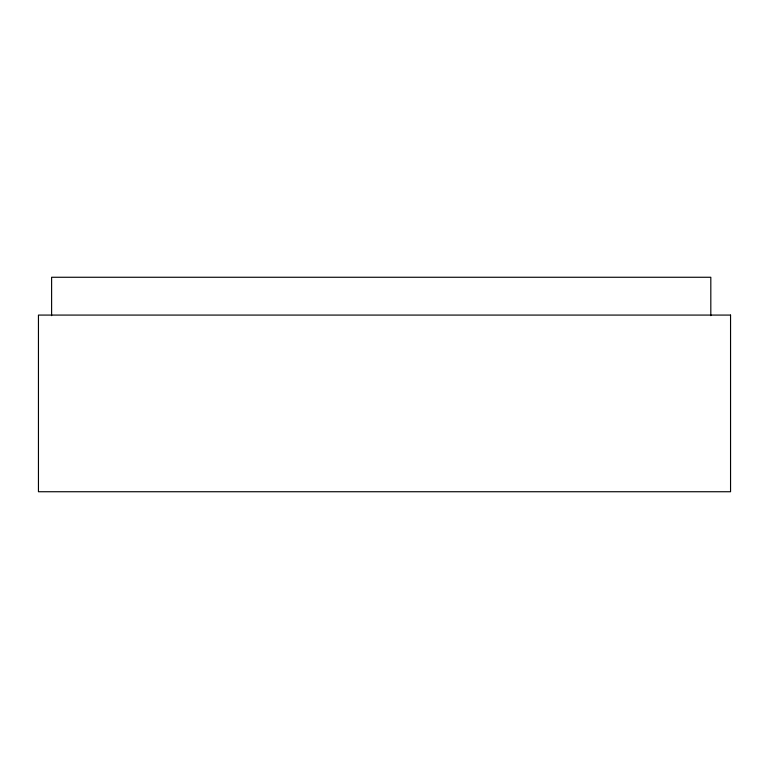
<?xml version="1.0" encoding="UTF-8"?>
<svg xmlns="http://www.w3.org/2000/svg" width="769" height="769" viewBox="0 0 769 769"><rect width="100%" height="100%" fill="white"/><g stroke="black" fill="none" stroke-linecap="round" stroke-linejoin="round"><path stroke-width="1.15" d="M710.816 315.655L710.816 277.263L51.61 277.263L51.61 315.655M730.55 315.079L38.45 315.079L38.45 491.737L730.55 491.737L730.55 315.079"/></g></svg>
